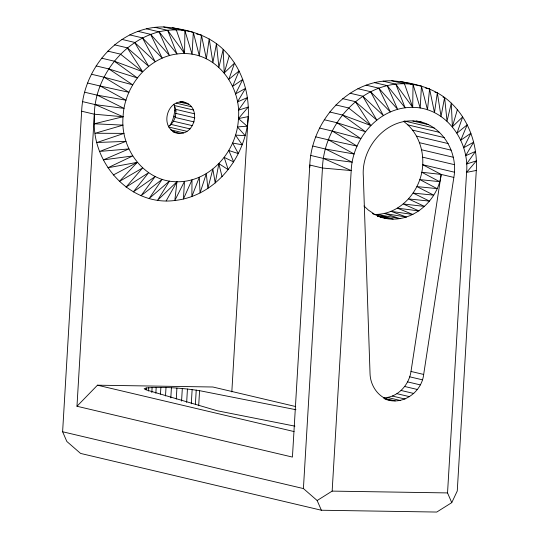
<?xml version="1.0" encoding="UTF-8"?>
<svg xmlns="http://www.w3.org/2000/svg" width="539" height="539" viewBox="0 0 539 539"><rect width="100%" height="100%" fill="white"/><g stroke="black" fill="none" stroke-linecap="round" stroke-linejoin="round"><path stroke-width="0.81" d="M82.71 101.655L95.383 104.647L123.067 116.754C120.062 148.09 143.893 181.731 176.947 181.764C210.5 182.263 237.147 150.752 238.447 118.567C241.452 87.23 217.621 53.583 184.567 53.55C151.008 53.051 124.361 84.569 123.067 116.754L94.244 123.788C94.237 165.655 131.381 206.215 174.818 200.495C219.393 195.583 250.756 150.287 248.257 107.045C247.313 85.613 238.77 64.309 223.18 49.345C207.4 33.991 184.911 28.762 163.654 26.95C118.917 26.229 83.329 68.312 81.652 111.216L62.612 431.759L66.836 441.475L80.574 453.427L321.379 510.238L436.758 512.05L451.763 502.638L457.261 490.982L476.301 170.445C477.763 145.86 469.274 120.365 451.311 103.158C435.532 87.81 413.049 82.582 391.786 80.769C347.049 80.041 311.468 122.131 309.79 165.035L292.434 457.079L76.976 406.258L94.332 114.207C95.369 65.408 143.347 18.42 193.319 32.353L199.363 55.968L201.451 35.136L196.695 34.018M81.652 111.216L94.332 114.207L94.244 123.788L123.06 125.129L95.127 133.261L124.044 133.376L96.966 142.505L125.998 141.353L99.742 151.412L128.888 148.926L103.414 159.867L132.668 155.966L107.941 167.764L137.27 162.347L119.321 181.495L142.613 167.966L126.025 187.148L148.609 172.723L133.301 191.904L155.158 176.543L141.05 195.697L162.145 179.346L149.182 198.48L169.448 181.104L157.59 200.225L176.947 181.764L174.818 200.495L184.506 181.34L183.415 199.019L192.005 179.817L191.864 196.499L199.315 177.237L200.05 192.955L206.302 173.632L207.872 188.434L212.851 169.071L215.236 182.997L218.854 163.634L228.219 169.657L224.204 157.408L233.677 161.916L228.812 150.502L238.353 153.595L232.599 143.03L242.179 144.789L235.496 135.127L245.11 135.619L237.456 126.928L247.118 126.187L238.447 118.567L248.257 107.045L238.447 110.192L247.374 97.579L237.463 101.945L245.528 88.329L235.509 93.968L242.759 79.422L232.619 86.388L239.08 70.966L228.846 79.354L234.553 63.07L224.244 72.967L223.18 49.345L218.895 67.355L216.476 43.686L212.898 62.591L209.199 38.929L206.349 58.778L201.451 35.136M309.77 167.427L309.79 165.035L322.463 168.027L351.199 170.567C352.493 138.388 379.139 106.87 412.699 107.369C445.753 107.402 469.584 141.043 466.579 172.386L447.538 492.922L451.763 502.638M155.01 27.354L167.683 30.339L184.567 53.55L184.911 30.615L172.237 27.624M383.141 81.167L395.815 84.158L412.699 107.369L413.042 84.428L400.369 81.436M193.319 32.353L192.059 54.217L184.911 30.615M413.042 84.428L421.451 86.166L420.198 108.036L413.042 84.428C365.301 77.535 323.878 122.212 322.463 168.027L303.417 488.563L317.154 500.522L321.379 510.238M146.17 389.643L146.271 387.965C164.031 386.618 181.993 388.006 199.578 390.674L295.951 409.721M148.562 391.038L148.757 387.682M151.803 392.527L152.106 387.501M155.838 393.281L156.189 387.42M160.474 394.144L160.871 387.44M165.507 395.949L166.005 387.568M170.816 397.856L171.409 387.804M176.266 399.022L176.913 388.127M181.569 401.104L182.317 388.531M186.656 402.417L187.451 389.01M191.298 403.778L192.14 389.535M195.387 404.344L196.23 390.095M198.682 405.759L199.578 390.674M231.817 391.893L248.169 116.626L238.447 118.567M317.154 500.522L332.152 491.11L351.199 170.567L323.515 158.459L310.841 155.468M425.621 88.019L429.583 88.948L427.501 109.788L421.451 86.166M384.826 398.995C402.168 406.211 421.687 392.392 423.674 374.443L453.845 177.412C458.44 152.625 442.337 124.469 416.256 120.985M434.96 92.182L437.331 92.748L434.488 112.597L429.583 88.948M169.832 125.654C173.706 119.557 175.256 112.186 174.548 105.024M383.411 397.822C397.641 397.647 409.054 385.008 411.001 371.452L441.171 174.427L422.717 164.718C423.641 148.454 417.186 131.273 403.751 121.524M168.606 126.369C175.586 121.747 178.025 111.364 173.605 104.222M173.827 132.176C194.956 140.773 204.045 103.764 181.347 101.649M443.024 97.128L444.608 97.498L441.03 116.411L437.331 92.748M453.845 177.412L441.171 174.427C437.944 202.9 407.787 227.027 379.355 216.718M224.244 72.967L229.23 55.834M476.301 170.445L466.579 172.386L476.388 160.865L466.585 164.004L475.506 151.392L465.602 155.758L473.666 142.141L463.648 147.78L470.891 133.234L460.757 140.207L467.219 124.778L456.978 133.167L462.691 116.882L452.376 126.786L457.368 109.646M166.174 200.892L176.947 181.764M76.976 406.258L97.478 385.19L212.858 387.002L295.601 406.521M113.271 175.007L137.27 162.347M146.271 387.965L144.149 388.781L146.022 389.832L217.385 410.792L294.914 426.154M185.301 102.578C167.663 97.31 158.931 127.11 176.206 132.742M374.585 214.441C400.901 214.879 421.653 189.876 422.717 164.718L454.397 172.19M332.152 491.11L447.538 492.922M94.332 114.207L123.067 116.754M441.171 174.427L421.761 172.244L439.575 181.656L419.807 179.595L437.062 188.616L416.903 186.588L433.679 195.138L413.117 193.083L429.502 201.101L408.522 198.925L424.57 206.424L403.233 203.985L419.012 210.924L397.358 208.155L412.968 214.502L391.031 211.342L406.561 217.089L384.401 213.464L399.925 218.618L377.61 214.488L393.207 219.063L377.206 215.715M95.383 104.647L124.058 108.393L97.391 95.214L84.711 92.23M323.515 158.459L352.189 162.205L325.522 149.033L312.849 146.042M97.391 95.214L126.018 100.193L100.321 86.045L87.648 83.053M325.522 149.033L354.15 154.006L328.453 139.857L315.78 136.872M421.943 122.326C390.344 113.662 361.083 145.368 363.313 175.99L370.037 373.594C370.3 385.594 378.297 397.593 390.371 400.302M372.402 213.585L380.123 216.671L386.557 218.41L377.893 216.193M100.321 86.045L128.915 92.29L104.148 77.239L91.475 74.247M328.453 139.857L357.047 146.103L332.28 131.058L319.607 128.066M377.724 216.146L380.123 216.671L377.724 216.045M163.654 26.95L176.327 29.941L184.567 53.55M391.786 80.769L404.459 83.754L412.699 107.369M146.413 28.823L159.086 31.814L177.001 53.981L167.683 30.339M374.544 82.642L387.218 85.627L405.133 107.8L395.815 84.158M137.964 31.35L150.637 34.334L169.502 55.504L159.086 31.814M366.096 85.162L378.769 88.153L397.634 109.316L387.218 85.627M129.778 34.887L142.451 37.878L162.199 58.084L150.637 34.334M357.909 88.706L370.583 91.697L390.33 111.903L378.769 88.153M121.949 39.408L134.622 42.399L155.205 61.689L142.451 37.878M350.087 93.227L362.76 96.212L383.344 115.501L370.583 91.697M114.585 44.845L127.258 47.836L148.656 66.25L134.622 42.399M342.723 98.657L355.396 101.649L376.788 120.062L362.76 96.212M412.874 121.019L428.31 124.657M404.189 120.945L434.245 128.033M107.773 51.131L120.446 54.122L142.653 71.687L127.258 47.836M335.912 104.943L348.585 107.935L370.792 125.499L355.396 101.649M407.929 124.907L439.615 132.378M412.611 130.128L444.298 137.6M101.602 58.185L114.275 61.176L142.653 71.687M329.733 112.004L342.413 114.996L370.792 125.499M416.499 136.104L448.185 143.576M96.144 65.926L108.817 68.918L137.304 77.912L114.275 61.176M324.283 119.746L336.956 122.73L365.435 131.732L342.413 114.996M419.51 142.7L451.197 150.179M421.579 149.775L453.265 157.253M422.657 157.172L454.337 164.644M180.1 101.615L181.683 101.986M179.898 102.14L188.61 104.202M176.334 103.185L191.385 106.735M174.42 105.529L193.434 110.017M175.606 109.336L194.619 113.817M174.71 110.589L176.293 110.96M175.849 113.399L194.855 117.879M173.888 116.141L175.471 116.512M175.128 117.448L194.134 121.929M173.491 121.201L192.504 125.688M171.058 124.415L190.072 128.895M168.781 127.042L186.999 131.341M170.829 129.865L183.503 132.857M172.696 131.651L179.824 133.328M411.001 371.452L423.674 374.443M409.721 376.822L422.394 379.806M407.592 381.888L420.265 384.88M404.688 386.49L417.361 389.481M401.097 390.472L413.77 393.463M396.947 393.692L409.62 396.684M392.372 396.05L405.045 399.042M387.534 397.472L400.207 400.457M384.172 398.267L395.262 400.881M384.125 398.368L385.708 398.739M97.478 385.19L294.092 431.571M62.612 431.759L303.417 488.563M332.28 131.058L360.834 138.638L336.956 122.73M104.148 77.239L132.695 84.818L108.817 68.918M372.442 213.431L374.032 213.895L368.42 210.129L363.966 205.979M408.778 83.181L412.47 84.441M180.646 29.362L183.597 30.373M218.854 163.634L222.048 176.711M444.608 97.498L447.033 121.167L451.311 103.158L452.376 126.786"/></g></svg>
